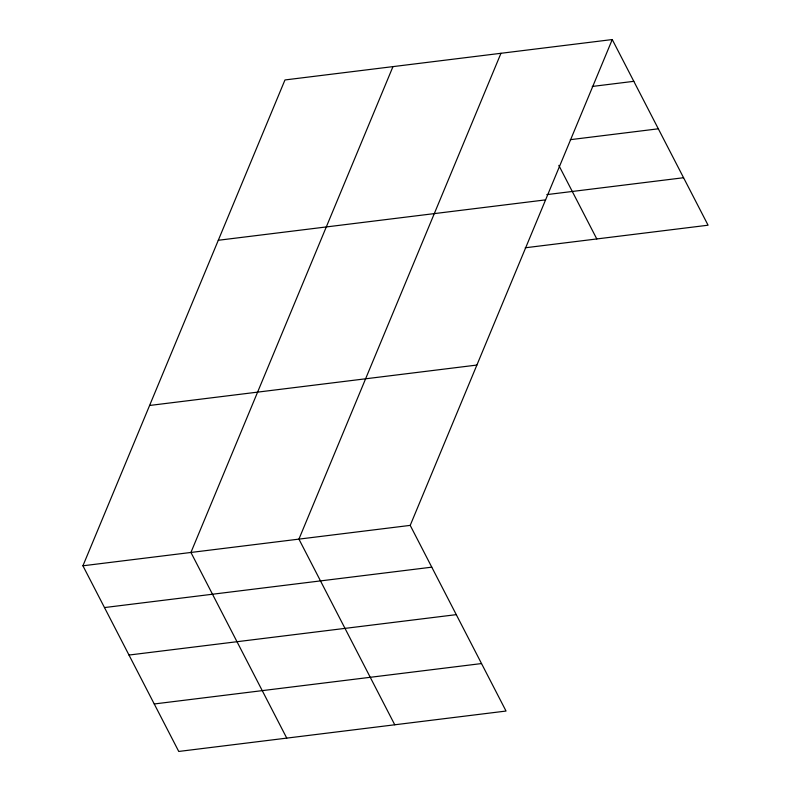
<?xml version="1.0" encoding="UTF-8"?>
<svg xmlns="http://www.w3.org/2000/svg" width="791" height="791" viewBox="0 0 791 791"><rect width="100%" height="100%" fill="white"/><g stroke="black" fill="none" stroke-linecap="round" stroke-linejoin="round"><path stroke-width="1.19" d="M612.254 39.55L410.213 525.382L506.032 711.05L178.746 751.45L82.926 565.792L284.968 79.95L612.254 39.55L708.074 225.208L525.204 247.791M392.969 66.622L190.928 552.454L286.757 738.112M500.97 53.284L298.929 539.126L394.758 724.783M592.232 86.456L633.809 81.325M570.271 139.681L658.32 128.804M546.808 194.616L683.572 177.728M218.296 240.276L545.572 199.876M149.598 405.467L476.884 365.056M82.926 565.792L410.213 525.382M104.491 607.567L431.767 567.167M128.992 655.047L456.278 614.647M154.245 703.97L481.531 663.56M558.822 165.378L596.8 238.951"/></g></svg>
